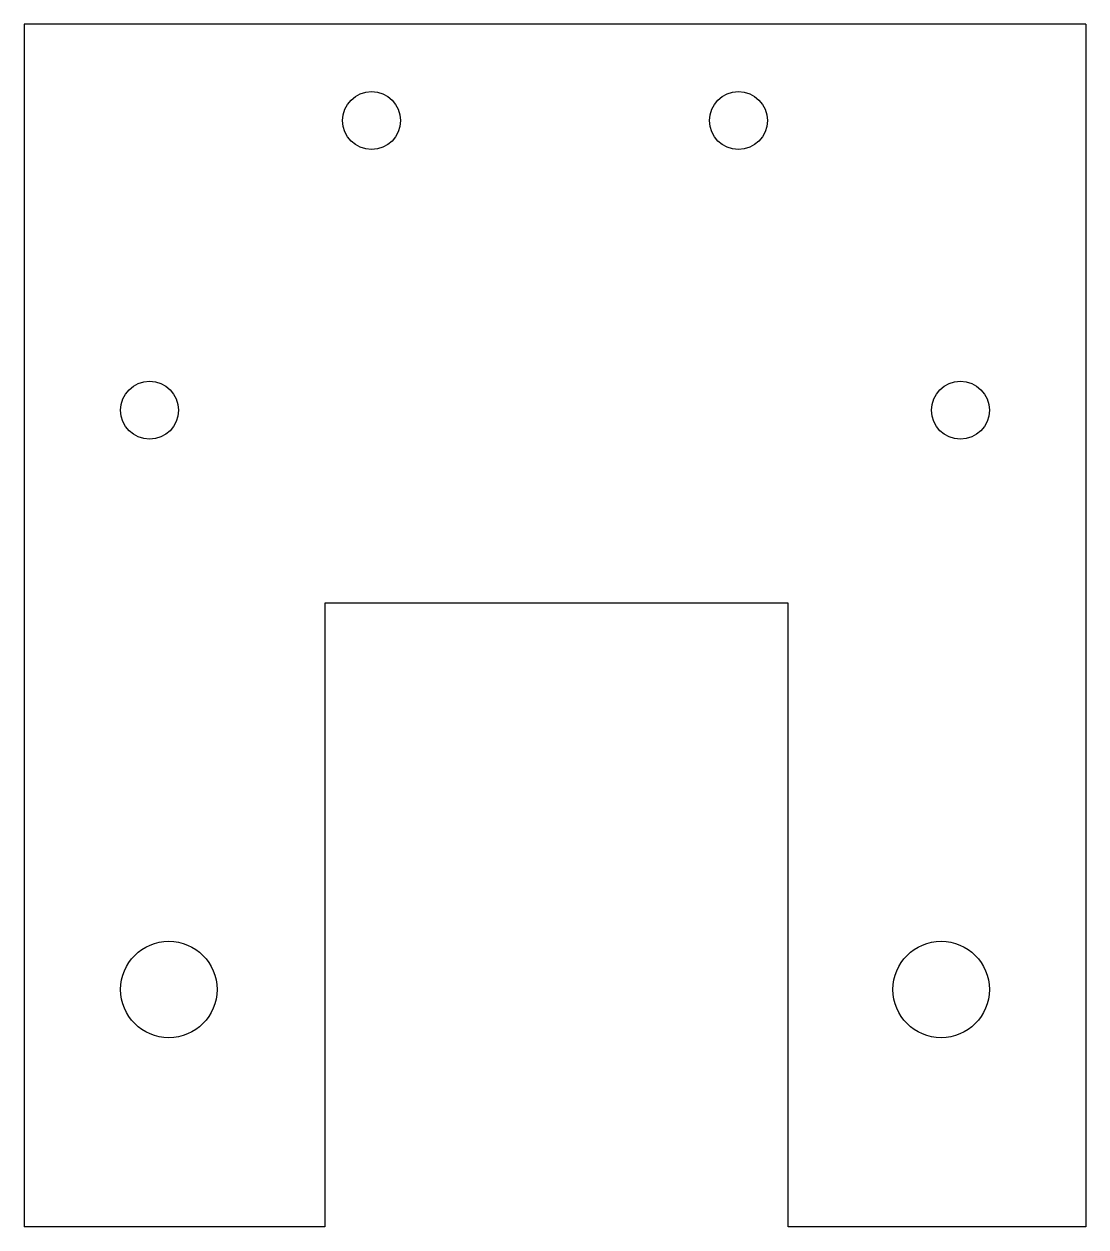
# Model space of a CAD drawing. Header units: millimetres. Extents: x -27.5 to 27.5, y -12.3 to 50.
import ezdxf

# ---------------------------------------------------------------- set-up
doc = ezdxf.new("R2010")
doc.units = ezdxf.units.MM

msp = doc.modelspace()

# ---------------------------------------------------------------- linework, layer by layer
at = {"color": 7, "linetype": 'Continuous', "lineweight": 25}
for p, q in [((-27.5, 50), (-27.5, -12.296)), ((27.5, 50), (-27.5, 50)), ((27.5, 50), (27.5, -12.296)), ((12.076, 20), (-11.924, 20)), ((-11.924, 20), (-11.924, -12.296)), ((12.076, -12.296), (12.076, 20)), ((-11.924, -12.296), (-27.5, -12.296)), ((27.5, -12.296), (12.076, -12.296))]:
    msp.add_line(p, q, dxfattribs=at)
for centre, radius in [((-9.5, 45), 1.5), ((9.5, 45), 1.5), ((-21, 30), 1.5), ((21, 30), 1.5), ((-20, 0), 2.5), ((20, 0), 2.5)]:
    msp.add_circle(centre, radius, dxfattribs=at)

doc.saveas('drawing.dxf')
